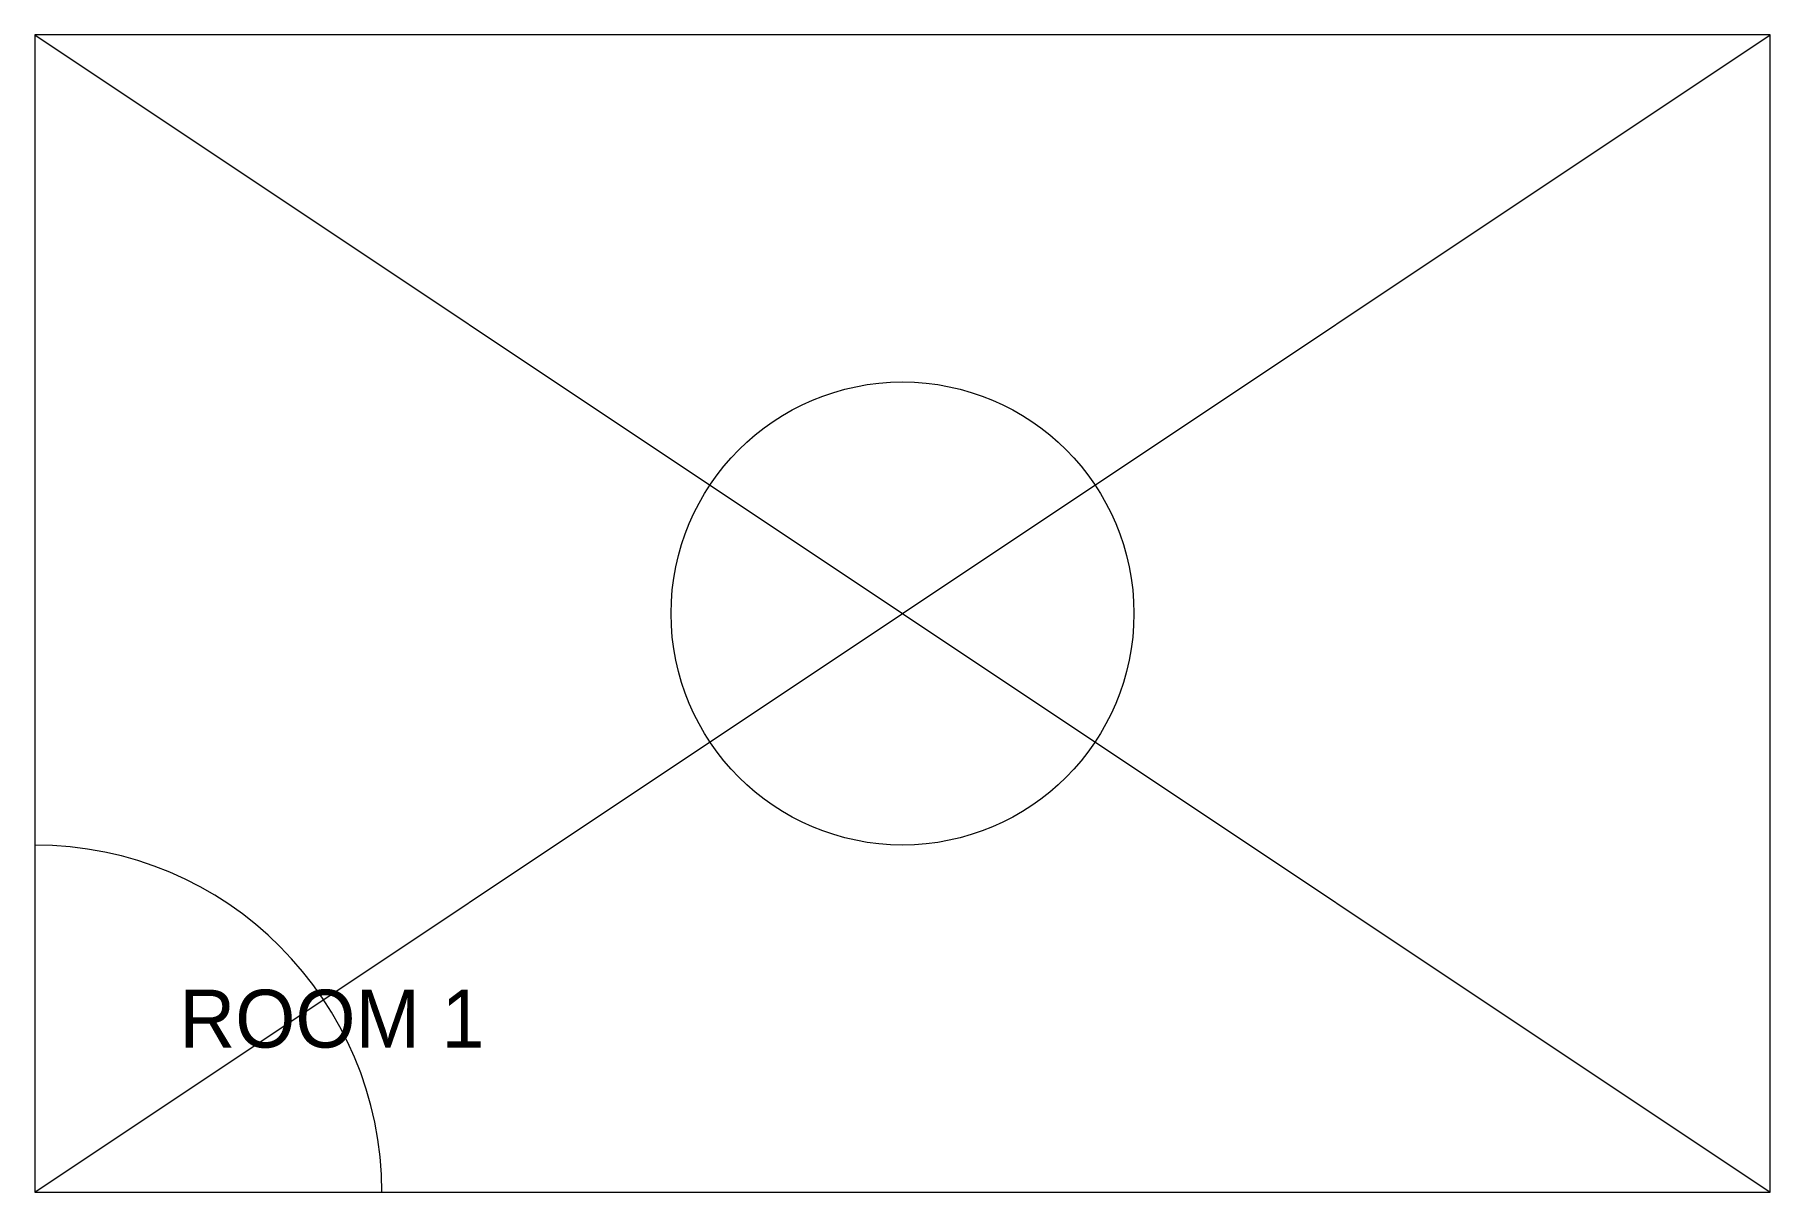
# Model space of a CAD drawing. Header units: millimetres. Extents: x 0 to 6000, y 0 to 4000.
import ezdxf

# ---------------------------------------------------------------- set-up
doc = ezdxf.new("R2010")
doc.units = ezdxf.units.MM
doc.layers.add('A-ANNO', color=3, linetype='Continuous', lineweight=0, plot=False)
doc.layers.add('A-WALL', color=1, linetype='Continuous', lineweight=0, plot=False)

msp = doc.modelspace()

# ---------------------------------------------------------------- linework, layer by layer
at = {"layer": 'A-WALL'}
for p, q in [((0, 0), (6000, 4000)), ((0, 4000), (6000, 0))]:
    msp.add_line(p, q, dxfattribs=at)
msp.add_lwpolyline([(0, 0), (6000, 0), (6000, 4000), (0, 4000)], close=True, dxfattribs=at)
msp.add_circle((3000, 2000), 800, dxfattribs=at)
msp.add_arc((0, 0), 1200, 0, 90, dxfattribs=at)

# ---------------------------------------------------------------- texts
at = {"layer": 'A-ANNO'}
msp.add_text('ROOM 1', height=200, dxfattribs=at).set_placement((500, 500))

doc.saveas('drawing.dxf')
